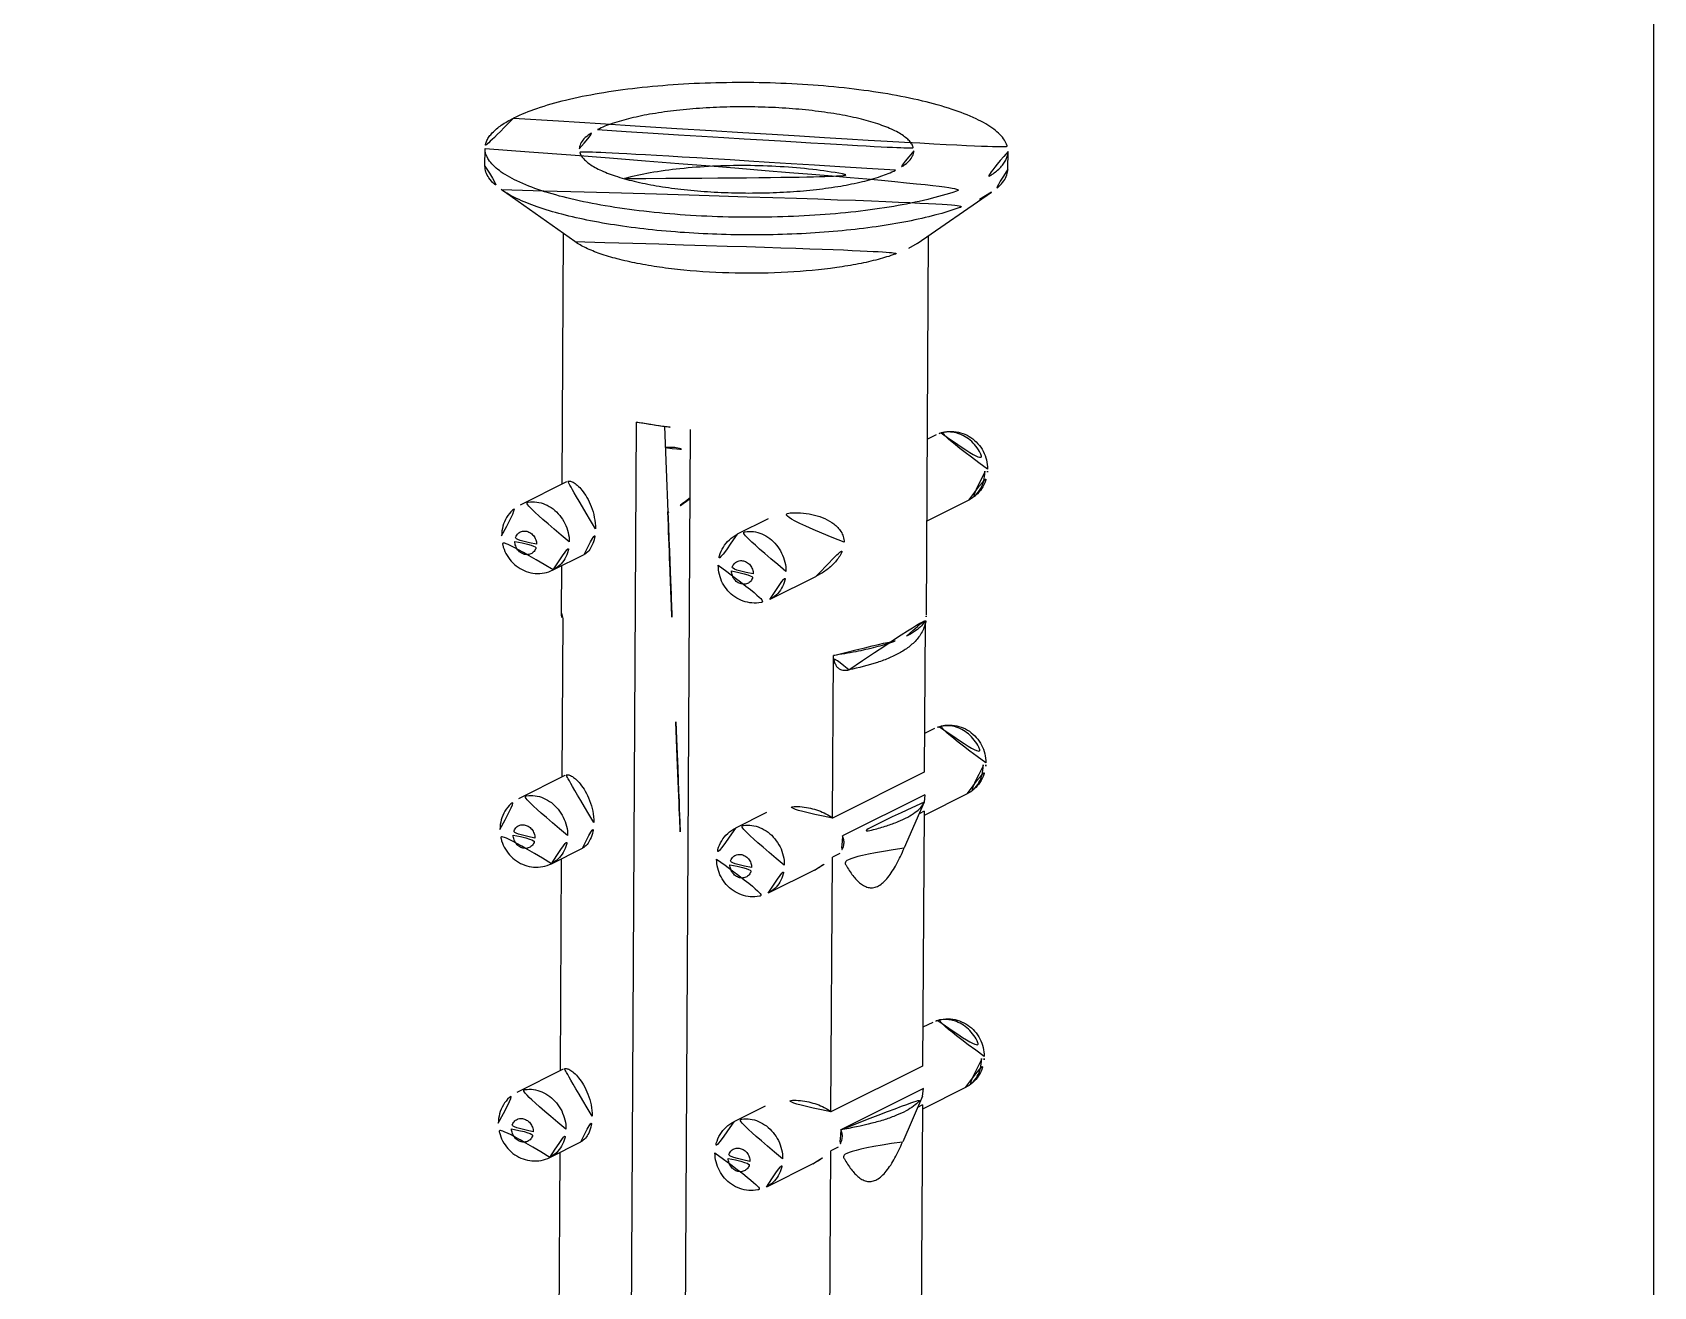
# Model space of a CAD drawing. Extents: x 16296675204 to 16296683393, y -37409618576 to -37409617244.
# Drawn here: x 16296678408.82 to 16296678435.48, y -37409618065.56 to -37409618044.93 of the extents above; entities that cross this region are included whole.
import ezdxf

# ---------------------------------------------------------------- set-up
doc = ezdxf.new("R2010")
doc.units = 0
doc.header["$LTSCALE"] = 10
doc.header["$MEASUREMENT"] = 0
doc.layers.get('0').update_dxf_attribs({"linetype": 'CONTINUOUS'})
doc.layers.add('02___PRT_ALL_AXES', color=7, linetype='CONTINUOUS')

msp = doc.modelspace()

# ---------------------------------------------------------------- linework, layer by layer
at = {"color": 7, "linetype": 'Continuous'}
for p, q in [((16296678418.585461, -37409618080.620667), (16296678418.75, -37409618051.343536)), ((16296678419.2146, -37409618051.418159), (16296678419.267639, -37409618052.82254)), ((16296678419.47629, -37409618080.742371), (16296678419.640829, -37409618051.465233)), ((16296678417.51811, -37409618054.484154), (16296678417.537609, -37409618054.573349)), ((16296678423.518009, -37409618054.5186), (16296678423.518009, -37409618054.517868)), ((16296678423.495319, -37409618057.4739), (16296678422.139469, -37409618058.151627)), ((16296678423.495319, -37409618057.4739), (16296678423.480591, -37409618057.597527)), ((16296678423.48061, -37409618057.597359), (16296678423.15543, -37409618058.348732)), ((16296678423.47987, -37409618057.744492), (16296678423.399561, -37409618057.784637)), ((16296678422.093531, -37409618058.437469), (16296678421.97315, -37409618058.497643)), ((16296678423.46817, -37409618062.305107), (16296678422.11232, -37409618062.982841)), ((16296678423.45344, -37409618062.428726), (16296678423.46817, -37409618062.305107)), ((16296678423.453461, -37409618062.428574), (16296678423.128281, -37409618063.179947)), ((16296678423.452721, -37409618062.575699), (16296678423.37241, -37409618062.615837)), ((16296678422.06638, -37409618063.268677), (16296678421.945999, -37409618063.32885))]:
    msp.add_line(p, q, dxfattribs=at)
msp.add_lwpolyline([(16296678435.47621, -37409618087.429237), (16296678382.15984, -37409618087.429237), (16296678382.15984, -37409618005.089531), (16296678435.47621, -37409618005.089531)], close=True)
for centre, radius, start, end in [((16296678423.877359, -37409618051.955017), 0.447859, 105.0907784, 116.5407124), ((16296678423.847481, -37409618052.160637), 0.632541, 359.6900716, 3.3253834), ((16296678423.91921, -37409618052.114212), 0.604471, 354.7316924, 359.6765207), ((16296678423.31657, -37409618054.516663), 0.201441, 350.7530369, 359.4483311), ((16296680395.685921, -37409617979.998787), 1977.757652, 182.210250721, 182.346745411), ((16296678423.85021, -37409618056.786232), 0.447859, 105.0907784, 116.5407124), ((16296678423.82033, -37409618056.991837), 0.632541, 359.6900716, 3.3253834), ((16296678423.892059, -37409618056.945427), 0.604471, 354.7316924, 359.6765207), ((16296678423.823059, -37409618061.617447), 0.447859, 105.0907784, 116.5407124), ((16296678423.793171, -37409618061.823059), 0.632541, 359.6900716, 3.3253834), ((16296678423.864901, -37409618061.776627), 0.604471, 354.7316924, 359.6765207)]:
    msp.add_arc(centre, radius, start, end, dxfattribs=at)
for points, knots in [([(16296678418.11116, -37409618046.533043), (16296678418.189051, -37409618046.49411), (16296678418.368521, -37409618046.423393), (16296678418.670561, -37409618046.338928), (16296678419.024521, -37409618046.268288), (16296678419.420719, -37409618046.213577), (16296678419.848431, -37409618046.176453), (16296678420.295851, -37409618046.157997), (16296678420.750601, -37409618046.158783), (16296678421.2001, -37409618046.178772), (16296678421.631941, -37409618046.217377), (16296678422.03418, -37409618046.273499), (16296678422.39587, -37409618046.345413), (16296678422.70714, -37409618046.431053), (16296678422.929211, -37409618046.515747), (16296678423.073259, -37409618046.590828), (16296678423.1579, -37409618046.645866), (16296678423.22489, -37409618046.702606), (16296678423.273849, -37409618046.761032), (16296678423.30414, -37409618046.821274), (16296678423.31101, -37409618046.863251), (16296678423.3109, -37409618046.883202)], [0, 0, 0, 0, 0.047875552, 0.105682441, 0.172286466, 0.246166262, 0.32549361, 0.408250515, 0.492298473, 0.575455552, 0.655569983, 0.730594545, 0.798663888, 0.858182694, 0.907945264, 0.92896365, 0.947396828, 0.963346738, 0.977068785, 0.989033275, 1, 1, 1, 1]), ([(16296678417.81102, -37409618046.852203), (16296678417.81118, -37409618046.823807), (16296678417.827061, -37409618046.761887), (16296678417.889771, -37409618046.678688), (16296678417.98703, -37409618046.600327), (16296678418.06646, -37409618046.555382), (16296678418.11116, -37409618046.533043)], [0, 0, 0, 0, 0.186145526, 0.403764732, 0.672393075, 1, 1, 1, 1]), ([(16296678423.01075, -37409618047.202362), (16296678422.932871, -37409618047.241287), (16296678422.753401, -37409618047.311996), (16296678422.451361, -37409618047.396469), (16296678422.097401, -37409618047.46711), (16296678421.7012, -37409618047.52182), (16296678421.273479, -37409618047.558952), (16296678420.826071, -37409618047.5774), (16296678420.371321, -37409618047.576622), (16296678419.92181, -37409618047.556633), (16296678419.489981, -37409618047.518013), (16296678419.08774, -37409618047.461899), (16296678418.72604, -37409618047.389977), (16296678418.41478, -37409618047.304337), (16296678418.192711, -37409618047.219643), (16296678418.048651, -37409618047.144569), (16296678417.96401, -37409618047.089531), (16296678417.89703, -37409618047.032784), (16296678417.84807, -37409618046.974373), (16296678417.81778, -37409618046.914131), (16296678417.8109, -37409618046.872147), (16296678417.81102, -37409618046.852203)], [0, 0, 0, 0, 0.047875552, 0.105682441, 0.172286466, 0.246166262, 0.32549361, 0.408250515, 0.492298473, 0.575455552, 0.655569983, 0.730594545, 0.798663888, 0.858182694, 0.907945264, 0.92896365, 0.947396828, 0.963346738, 0.977068785, 0.989033275, 1, 1, 1, 1]), ([(16296678418.553261, -37409618047.337891), (16296678418.69281, -37409618047.300438), (16296678418.995729, -37409618047.236633), (16296678419.47933, -37409618047.171227), (16296678420.007219, -37409618047.132042), (16296678420.557659, -37409618047.120796), (16296678421.108021, -37409618047.138031), (16296678421.63567, -37409618047.182983), (16296678422.118879, -37409618047.253639), (16296678422.421379, -37409618047.32074), (16296678422.56068, -37409618047.359711)], [0, 0, 0, 0, 0.10723184, 0.229384911, 0.361946773, 0.499860382, 0.637792109, 0.770408355, 0.892646223, 1, 1, 1, 1]), ([(16296678423.3109, -37409618046.883202), (16296678423.31074, -37409618046.911591), (16296678423.294849, -37409618046.973503), (16296678423.232149, -37409618047.056709), (16296678423.13489, -37409618047.135063), (16296678423.05545, -37409618047.180023), (16296678423.01075, -37409618047.202362)], [0, 0, 0, 0, 0.186145526, 0.403764732, 0.672393075, 1, 1, 1, 1]), ([(16296678418.75, -37409618051.343536), (16296678418.891331, -37409618051.37133), (16296678419.18746, -37409618051.419388), (16296678419.48564, -37409618051.451874), (16296678419.640829, -37409618051.465233)], [0, 0, 0, 0, 0.480442195, 1, 1, 1, 1]), ([(16296678424.52367, -37409618052.11763), (16296678424.523951, -37409618052.067017), (16296678424.51177, -37409618051.965179), (16296678424.457399, -37409618051.821648), (16296678424.37031, -37409618051.695183), (16296678424.255529, -37409618051.593643), (16296678424.119499, -37409618051.523888), (16296678423.97044, -37409618051.491379), (16296678423.818411, -37409618051.499367), (16296678423.72205, -37409618051.53196), (16296678423.67724, -37409618051.554352)], [0, 0, 0, 0, 0.125412163, 0.251172451, 0.376846193, 0.502210914, 0.627115299, 0.751613101, 0.875868664, 1, 1, 1, 1]), ([(16296678423.760759, -37409618051.522614), (16296678423.79991, -37409618051.512047), (16296678423.882561, -37409618051.501373), (16296678424.00807, -37409618051.517693), (16296678424.129801, -37409618051.564827), (16296678424.279461, -37409618051.665703), (16296678424.423731, -37409618051.850273), (16296678424.47366, -37409618052.032494), (16296678424.478951, -37409618052.12394)], [0, 0, 0, 0, 0.114836293, 0.232872755, 0.355002748, 0.481207114, 0.740522847, 1, 1, 1, 1]), ([(16296678424.480009, -37409618052.164047), (16296678424.479731, -37409618052.213257), (16296678424.46777, -37409618052.310272), (16296678424.4144, -37409618052.443977), (16296678424.329, -37409618052.55455), (16296678424.253799, -37409618052.607697), (16296678424.21377, -37409618052.627724)], [0, 0, 0, 0, 0.26305497, 0.516337838, 0.760764768, 1, 1, 1, 1]), ([(16296678424.213779, -37409618052.627731), (16296678424.2565, -37409618052.606369), (16296678424.33675, -37409618052.552116), (16296678424.431841, -37409618052.442627), (16296678424.49637, -37409618052.3125), (16296678424.51671, -37409618052.217583), (16296678424.52112, -37409618052.169724)], [0, 0, 0, 0, 0.24938222, 0.499005027, 0.74905058, 1, 1, 1, 1]), ([(16296678416.533079, -37409618053.212677), (16296678416.533381, -37409618053.160271), (16296678416.5476, -37409618053.055183), (16296678416.609859, -37409618052.909286), (16296678416.70945, -37409618052.78614), (16296678416.796419, -37409618052.725853), (16296678416.842979, -37409618052.702583)], [0, 0, 0, 0, 0.250995241, 0.50113091, 0.750689667, 1, 1, 1, 1]), ([(16296678417.64575, -37409618053.312279), (16296678417.64603, -37409618053.260902), (16296678417.633829, -37409618053.156807), (16296678417.580521, -37409618053.008888), (16296678417.495501, -37409618052.876427), (16296678417.38439, -37409618052.768333), (16296678417.254339, -37409618052.69191), (16296678417.11377, -37409618052.652679), (16296678416.972309, -37409618052.653908), (16296678416.88349, -37409618052.682327), (16296678416.842979, -37409618052.702583)], [0, 0, 0, 0, 0.129451959, 0.261224906, 0.393027892, 0.522644409, 0.648310085, 0.769235401, 0.885888901, 1, 1, 1, 1]), ([(16296678419.267639, -37409618052.82254), (16296678419.278549, -37409618053.110481), (16296678419.322269, -37409618054.262032), (16296678419.36636, -37409618055.413567), (16296678419.39978, -37409618056.277161)], [0, 0, 0, 0, 0.250045396, 1, 1, 1, 1]), ([(16296678417.107691, -37409618053.354431), (16296678417.10784, -37409618053.328789), (16296678417.098551, -37409618053.276733), (16296678417.06012, -37409618053.208412), (16296678417.00227, -37409618053.15757), (16296678416.93265, -37409618053.132042), (16296678416.861179, -37409618053.136978), (16296678416.8001, -37409618053.172943), (16296678416.760229, -37409618053.233101), (16296678416.751499, -37409618053.281281), (16296678416.75136, -37409618053.305763)], [0, 0, 0, 0, 0.13222119, 0.266287333, 0.39709956, 0.521213518, 0.638907507, 0.754510424, 0.873783701, 1, 1, 1, 1]), ([(16296678420.406321, -37409618053.189346), (16296678420.35976, -37409618053.212624), (16296678420.272791, -37409618053.272919), (16296678420.17321, -37409618053.396057), (16296678420.110941, -37409618053.541962), (16296678420.09672, -37409618053.647049), (16296678420.09642, -37409618053.699463)], [0, 0, 0, 0, 0.249297278, 0.498857891, 0.749003889, 1, 1, 1, 1]), ([(16296678421.209089, -37409618053.799057), (16296678421.20937, -37409618053.747681), (16296678421.19717, -37409618053.643593), (16296678421.14386, -37409618053.495667), (16296678421.05884, -37409618053.363213), (16296678420.947729, -37409618053.255112), (16296678420.81768, -37409618053.178688), (16296678420.677111, -37409618053.139458), (16296678420.53565, -37409618053.140694), (16296678420.446831, -37409618053.169113), (16296678420.406321, -37409618053.189362)], [0, 0, 0, 0, 0.129451958, 0.261224906, 0.393027891, 0.522644409, 0.648310085, 0.769235401, 0.885888901, 1, 1, 1, 1]), ([(16296678417.379511, -37409618053.775948), (16296678417.334709, -37409618053.798347), (16296678417.23834, -37409618053.83094), (16296678417.0863, -37409618053.838928), (16296678416.937229, -37409618053.806396), (16296678416.80118, -37409618053.736641), (16296678416.686411, -37409618053.635078), (16296678416.599331, -37409618053.508614), (16296678416.544979, -37409618053.365097), (16296678416.532801, -37409618053.263283), (16296678416.533079, -37409618053.212677)], [0, 0, 0, 0, 0.124126653, 0.248392657, 0.372910641, 0.497833568, 0.623206885, 0.748876612, 0.874606125, 1, 1, 1, 1]), ([(16296678416.75136, -37409618053.305763), (16296678416.751209, -37409618053.331398), (16296678416.760509, -37409618053.383453), (16296678416.798929, -37409618053.451767), (16296678416.856779, -37409618053.502617), (16296678416.926399, -37409618053.528137), (16296678416.997881, -37409618053.523209), (16296678417.05896, -37409618053.487251), (16296678417.09882, -37409618053.427094), (16296678417.107559, -37409618053.378906), (16296678417.107691, -37409618053.354431)], [0, 0, 0, 0, 0.13221819, 0.266285748, 0.397098632, 0.521213565, 0.638908393, 0.75451196, 0.873786294, 1, 1, 1, 1]), ([(16296678417.379511, -37409618053.77594), (16296678417.419531, -37409618053.755928), (16296678417.49473, -37409618053.702766), (16296678417.580139, -37409618053.592201), (16296678417.633499, -37409618053.458488), (16296678417.64547, -37409618053.361488), (16296678417.64575, -37409618053.312279)], [0, 0, 0, 0, 0.239235232, 0.483662162, 0.73694503, 1, 1, 1, 1]), ([(16296678420.09642, -37409618053.699463), (16296678420.09614, -37409618053.750061), (16296678420.10833, -37409618053.851913), (16296678420.162689, -37409618053.995438), (16296678420.24979, -37409618054.121902), (16296678420.364559, -37409618054.22345), (16296678420.500589, -37409618054.293198), (16296678420.649651, -37409618054.325706), (16296678420.80168, -37409618054.317719), (16296678420.898041, -37409618054.285133), (16296678420.94285, -37409618054.262733)], [0, 0, 0, 0, 0.125412162, 0.251172451, 0.376846193, 0.502210914, 0.627115299, 0.751613101, 0.875868664, 1, 1, 1, 1]), ([(16296678420.314699, -37409618053.792526), (16296678420.31455, -37409618053.818176), (16296678420.323839, -37409618053.870232), (16296678420.36227, -37409618053.938553), (16296678420.42012, -37409618053.989403), (16296678420.48974, -37409618054.014923), (16296678420.561211, -37409618054.009987), (16296678420.622299, -37409618053.97403), (16296678420.662161, -37409618053.913857), (16296678420.670891, -37409618053.865692), (16296678420.67103, -37409618053.841209)], [0, 0, 0, 0, 0.132218383, 0.26628557, 0.397098539, 0.521213399, 0.638908307, 0.754511804, 0.873786469, 1, 1, 1, 1]), ([(16296678420.67103, -37409618053.841209), (16296678420.671181, -37409618053.815567), (16296678420.66189, -37409618053.763512), (16296678420.623461, -37409618053.69519), (16296678420.565611, -37409618053.644348), (16296678420.495991, -37409618053.61882), (16296678420.42452, -37409618053.623756), (16296678420.36344, -37409618053.659714), (16296678420.32357, -37409618053.719879), (16296678420.31484, -37409618053.768051), (16296678420.314699, -37409618053.792526)], [0, 0, 0, 0, 0.132221257, 0.26628734, 0.397099522, 0.521213448, 0.638907473, 0.75451043, 0.873783761, 1, 1, 1, 1]), ([(16296678420.94285, -37409618054.262718), (16296678420.98287, -37409618054.242706), (16296678421.058069, -37409618054.189537), (16296678421.143471, -37409618054.078979), (16296678421.19684, -37409618053.945267), (16296678421.208811, -37409618053.848259), (16296678421.209089, -37409618053.799057)], [0, 0, 0, 0, 0.239235232, 0.483662162, 0.73694503, 1, 1, 1, 1]), ([(16296678417.51811, -37409618054.484154), (16296678417.51804, -37409618054.496651), (16296678417.51936, -37409618054.546227), (16296678417.52722, -37409618054.595612), (16296678417.536461, -37409618054.631523)], [0, 0, 0, 0, 0.252143014, 1, 1, 1, 1]), ([(16296678422.2446, -37409618055.419861), (16296678422.40296, -37409618055.387337), (16296678422.62956, -37409618055.33075), (16296678422.90966, -37409618055.226547), (16296678423.089399, -37409618055.139397), (16296678423.222969, -37409618055.051193), (16296678423.31731, -37409618054.968391), (16296678423.38143, -37409618054.89711), (16296678423.437099, -37409618054.815819), (16296678423.481609, -37409618054.72467), (16296678423.51091, -37409618054.62426), (16296678423.517811, -37409618054.553749), (16296678423.518009, -37409618054.517868)], [0, 0, 0, 0, 0.288312346, 0.415172977, 0.532420101, 0.643891525, 0.699359369, 0.755882774, 0.814419349, 0.874526973, 0.936014721, 1, 1, 1, 1]), ([(16296678423.190559, -37409618054.866096), (16296678423.235531, -37409618054.84362), (16296678423.3162, -37409618054.798393), (16296678423.41712, -37409618054.720558), (16296678423.48632, -37409618054.638977), (16296678423.510691, -37409618054.577988), (16296678423.51539, -37409618054.549026)], [0, 0, 0, 0, 0.321918083, 0.590635956, 0.812163078, 1, 1, 1, 1]), ([(16296678421.991779, -37409618055.181824), (16296678422.11409, -37409618055.164703), (16296678422.346069, -37409618055.12674), (16296678422.670811, -37409618055.054367), (16296678422.95002, -37409618054.970787), (16296678423.11701, -37409618054.902863), (16296678423.190559, -37409618054.866096)], [0, 0, 0, 0, 0.297801306, 0.56655152, 0.801708571, 1, 1, 1, 1]), ([(16296678422.24457, -37409618055.419884), (16296678422.21801, -37409618055.425346), (16296678422.176979, -37409618055.429512), (16296678422.12322, -37409618055.419853), (16296678422.084101, -37409618055.402573), (16296678422.047649, -37409618055.372009), (16296678422.016781, -37409618055.32489), (16296678421.99579, -37409618055.25956), (16296678421.991631, -37409618055.209343), (16296678421.991779, -37409618055.181824)], [0, 0, 0, 0, 0.1974708, 0.29464256, 0.394971035, 0.505331411, 0.636214856, 0.799643005, 1, 1, 1, 1]), ([(16296678424.496519, -37409618056.948837), (16296678424.496799, -37409618056.898232), (16296678424.484619, -37409618056.796387), (16296678424.43025, -37409618056.652847), (16296678424.343149, -37409618056.52639), (16296678424.22838, -37409618056.424843), (16296678424.09235, -37409618056.355087), (16296678423.943291, -37409618056.322594), (16296678423.79126, -37409618056.330566), (16296678423.694889, -37409618056.363167), (16296678423.650089, -37409618056.385567)], [0, 0, 0, 0, 0.125412163, 0.251172451, 0.376846193, 0.502210914, 0.627115299, 0.751613101, 0.875868664, 1, 1, 1, 1]), ([(16296678423.73361, -37409618056.353821), (16296678423.772751, -37409618056.343269), (16296678423.85541, -37409618056.332581), (16296678423.980921, -37409618056.3489), (16296678424.10265, -37409618056.396049), (16296678424.25231, -37409618056.49691), (16296678424.39658, -37409618056.68148), (16296678424.446501, -37409618056.863701), (16296678424.451799, -37409618056.955147)], [0, 0, 0, 0, 0.114836293, 0.232872755, 0.355002748, 0.481207114, 0.740522847, 1, 1, 1, 1]), ([(16296678424.186621, -37409618057.458939), (16296678424.229349, -37409618057.437576), (16296678424.309601, -37409618057.383331), (16296678424.40469, -37409618057.273849), (16296678424.469219, -37409618057.143707), (16296678424.489559, -37409618057.04879), (16296678424.493971, -37409618057.000923)], [0, 0, 0, 0, 0.24938222, 0.499005027, 0.74905058, 1, 1, 1, 1]), ([(16296678424.45286, -37409618056.99527), (16296678424.452579, -37409618057.044472), (16296678424.440611, -37409618057.141479), (16296678424.387251, -37409618057.275192), (16296678424.30184, -37409618057.385757), (16296678424.22665, -37409618057.438919), (16296678424.186621, -37409618057.458931)], [0, 0, 0, 0, 0.26305497, 0.516337838, 0.760764768, 1, 1, 1, 1]), ([(16296678417.618589, -37409618058.143494), (16296678417.618879, -37409618058.092117), (16296678417.60668, -37409618057.988022), (16296678417.55337, -37409618057.840103), (16296678417.468349, -37409618057.707642), (16296678417.357241, -37409618057.599548), (16296678417.22719, -37409618057.523117), (16296678417.08662, -37409618057.483887), (16296678416.94516, -37409618057.485123), (16296678416.856331, -37409618057.513542), (16296678416.81583, -37409618057.533791)], [0, 0, 0, 0, 0.129451959, 0.261224906, 0.393027892, 0.522644409, 0.648310085, 0.769235401, 0.885888901, 1, 1, 1, 1]), ([(16296678416.50593, -37409618058.043877), (16296678416.506229, -37409618057.991493), (16296678416.520451, -37409618057.886391), (16296678416.58271, -37409618057.740494), (16296678416.682301, -37409618057.617363), (16296678416.76927, -37409618057.55706), (16296678416.81583, -37409618057.533783)], [0, 0, 0, 0, 0.250995241, 0.50113091, 0.750689667, 1, 1, 1, 1]), ([(16296678423.48052, -37409618057.597519), (16296678423.467291, -37409618057.628067), (16296678423.424471, -37409618057.689873), (16296678423.33111, -37409618057.770576), (16296678423.20488, -37409618057.847633), (16296678423.046801, -37409618057.920433), (16296678422.85836, -37409618057.988319), (16296678422.55492, -37409618058.075241), (16296678422.310551, -37409618058.123772), (16296678422.139469, -37409618058.151627)], [0, 0, 0, 0, 0.067093248, 0.148631885, 0.247367668, 0.364164632, 0.498855896, 0.650665362, 1, 1, 1, 1]), ([(16296678417.08054, -37409618058.185654), (16296678417.08069, -37409618058.160004), (16296678417.0714, -37409618058.107941), (16296678417.03297, -37409618058.039627), (16296678416.975121, -37409618057.988777), (16296678416.9055, -37409618057.963249), (16296678416.83403, -37409618057.968193), (16296678416.772949, -37409618058.00415), (16296678416.73308, -37409618058.064308), (16296678416.72435, -37409618058.112488), (16296678416.724211, -37409618058.136963)], [0, 0, 0, 0, 0.13222119, 0.266287333, 0.39709956, 0.521213518, 0.638907507, 0.754510424, 0.873783701, 1, 1, 1, 1]), ([(16296678420.379169, -37409618058.020561), (16296678420.332609, -37409618058.043831), (16296678420.24564, -37409618058.104134), (16296678420.146049, -37409618058.227272), (16296678420.08379, -37409618058.373169), (16296678420.069571, -37409618058.478256), (16296678420.069269, -37409618058.530663)], [0, 0, 0, 0, 0.249297278, 0.498857891, 0.749003889, 1, 1, 1, 1]), ([(16296678421.181931, -37409618058.630257), (16296678421.18222, -37409618058.578903), (16296678421.170019, -37409618058.4748), (16296678421.116699, -37409618058.326874), (16296678421.031691, -37409618058.19442), (16296678420.92058, -37409618058.086327), (16296678420.790529, -37409618058.009903), (16296678420.64996, -37409618057.970673), (16296678420.508499, -37409618057.971893), (16296678420.41967, -37409618058.00032), (16296678420.379169, -37409618058.020569)], [0, 0, 0, 0, 0.129451958, 0.261224906, 0.393027891, 0.522644409, 0.648310085, 0.769235401, 0.885888901, 1, 1, 1, 1]), ([(16296678417.35236, -37409618058.607147), (16296678417.30756, -37409618058.629547), (16296678417.211189, -37409618058.662148), (16296678417.059151, -37409618058.670143), (16296678416.91007, -37409618058.637619), (16296678416.774031, -37409618058.567848), (16296678416.65925, -37409618058.466293), (16296678416.57218, -37409618058.339821), (16296678416.51783, -37409618058.196312), (16296678416.50565, -37409618058.094482), (16296678416.50593, -37409618058.043877)], [0, 0, 0, 0, 0.124126653, 0.248392657, 0.372910641, 0.497833568, 0.623206885, 0.748876612, 0.874606125, 1, 1, 1, 1]), ([(16296678416.724211, -37409618058.136963), (16296678416.72406, -37409618058.162613), (16296678416.733351, -37409618058.214668), (16296678416.77178, -37409618058.282982), (16296678416.82963, -37409618058.333817), (16296678416.89925, -37409618058.35936), (16296678416.97072, -37409618058.354424), (16296678417.031811, -37409618058.318459), (16296678417.071671, -37409618058.258301), (16296678417.0804, -37409618058.210121), (16296678417.08054, -37409618058.185654)], [0, 0, 0, 0, 0.132221131, 0.266287173, 0.397099323, 0.521213199, 0.638907094, 0.754510036, 0.873782984, 1, 1, 1, 1]), ([(16296678417.35236, -37409618058.607147), (16296678417.39238, -37409618058.587143), (16296678417.467581, -37409618058.533974), (16296678417.55298, -37409618058.423424), (16296678417.60635, -37409618058.289703), (16296678417.61832, -37409618058.192703), (16296678417.618589, -37409618058.143494)], [0, 0, 0, 0, 0.239235232, 0.483662162, 0.73694503, 1, 1, 1, 1]), ([(16296678422.139469, -37409618058.151627), (16296678422.14867, -37409618058.17112), (16296678422.16341, -37409618058.21418), (16296678422.166189, -37409618058.287048), (16296678422.14296, -37409618058.365273), (16296678422.11207, -37409618058.413773), (16296678422.093531, -37409618058.437469)], [0, 0, 0, 0, 0.211627653, 0.441487896, 0.704516923, 1, 1, 1, 1]), ([(16296678420.069269, -37409618058.530663), (16296678420.068991, -37409618058.581268), (16296678420.081169, -37409618058.683113), (16296678420.13554, -37409618058.826637), (16296678420.22263, -37409618058.95311), (16296678420.33741, -37409618059.054657), (16296678420.47344, -37409618059.124397), (16296678420.622499, -37409618059.156914), (16296678420.77453, -37409618059.148933), (16296678420.87089, -37409618059.116333), (16296678420.915701, -37409618059.093933)], [0, 0, 0, 0, 0.125412163, 0.251172451, 0.376846193, 0.502210914, 0.627115299, 0.751613101, 0.875868664, 1, 1, 1, 1]), ([(16296678420.643881, -37409618058.672417), (16296678420.64403, -37409618058.646782), (16296678420.634741, -37409618058.594719), (16296678420.59631, -37409618058.526413), (16296678420.53846, -37409618058.475563), (16296678420.46884, -37409618058.450027), (16296678420.397369, -37409618058.454964), (16296678420.336281, -37409618058.490929), (16296678420.296419, -37409618058.551086), (16296678420.287689, -37409618058.599274), (16296678420.28755, -37409618058.623741)], [0, 0, 0, 0, 0.132221257, 0.26628734, 0.397099522, 0.521213448, 0.638907473, 0.75451043, 0.873783761, 1, 1, 1, 1]), ([(16296678423.15329, -37409618058.353699), (16296678423.114771, -37409618058.442772), (16296678423.05439, -37409618058.571602), (16296678422.96171, -37409618058.730057), (16296678422.89043, -37409618058.831062), (16296678422.81572, -37409618058.913109), (16296678422.73774, -37409618058.971916), (16296678422.656969, -37409618059.00351), (16296678422.576639, -37409618059.004753), (16296678422.501631, -37409618058.979477), (16296678422.432631, -37409618058.934387), (16296678422.36824, -37409618058.874298), (16296678422.285219, -37409618058.775543), (16296678422.19125, -37409618058.629463), (16296678422.125681, -37409618058.503677), (16296678422.093531, -37409618058.437469)], [0, 0, 0, 0, 0.173087809, 0.253248541, 0.327149648, 0.39319113, 0.450410232, 0.499910326, 0.545212741, 0.590633428, 0.638989322, 0.691185098, 0.747191114, 0.868708797, 1, 1, 1, 1]), ([(16296678420.28755, -37409618058.623741), (16296678420.287399, -37409618058.649384), (16296678420.29669, -37409618058.701447), (16296678420.335119, -37409618058.76976), (16296678420.392969, -37409618058.820602), (16296678420.462589, -37409618058.846138), (16296678420.53406, -37409618058.841202), (16296678420.59514, -37409618058.805237), (16296678420.63501, -37409618058.745079), (16296678420.64374, -37409618058.696899), (16296678420.643881, -37409618058.672417)], [0, 0, 0, 0, 0.13222205, 0.266287787, 0.397099981, 0.521213768, 0.638907688, 0.75451057, 0.873783815, 1, 1, 1, 1]), ([(16296678420.915701, -37409618059.093933), (16296678420.955721, -37409618059.073914), (16296678421.03092, -37409618059.020752), (16296678421.11632, -37409618058.910187), (16296678421.169689, -37409618058.776466), (16296678421.18166, -37409618058.679466), (16296678421.181931, -37409618058.630257)], [0, 0, 0, 0, 0.239235232, 0.483662162, 0.73694503, 1, 1, 1, 1]), ([(16296678424.46937, -37409618061.780052), (16296678424.46965, -37409618061.729439), (16296678424.45746, -37409618061.627602), (16296678424.403099, -37409618061.484062), (16296678424.316, -37409618061.357597), (16296678424.201229, -37409618061.256058), (16296678424.065201, -37409618061.186302), (16296678423.91614, -37409618061.153801), (16296678423.764111, -37409618061.161789), (16296678423.66774, -37409618061.194382), (16296678423.62294, -37409618061.216766)], [0, 0, 0, 0, 0.125412163, 0.251172451, 0.376846193, 0.502210914, 0.627115299, 0.751613101, 0.875868664, 1, 1, 1, 1]), ([(16296678423.706461, -37409618061.185028), (16296678423.7456, -37409618061.174477), (16296678423.82826, -37409618061.163788), (16296678423.95376, -37409618061.180107), (16296678424.0755, -37409618061.227257), (16296678424.225161, -37409618061.328117), (16296678424.369431, -37409618061.512703), (16296678424.41935, -37409618061.694908), (16296678424.42465, -37409618061.786362)], [0, 0, 0, 0, 0.114836293, 0.232872755, 0.355002748, 0.481207114, 0.740522847, 1, 1, 1, 1]), ([(16296678424.15947, -37409618062.290154), (16296678424.2022, -37409618062.268791), (16296678424.28245, -37409618062.214546), (16296678424.377541, -37409618062.105057), (16296678424.44207, -37409618061.974922), (16296678424.46241, -37409618061.879997), (16296678424.46682, -37409618061.832138)], [0, 0, 0, 0, 0.24938222, 0.499005027, 0.74905058, 1, 1, 1, 1]), ([(16296678424.425699, -37409618061.826477), (16296678424.42543, -37409618061.875687), (16296678424.41346, -37409618061.972687), (16296678424.3601, -37409618062.106407), (16296678424.274691, -37409618062.216957), (16296678424.199499, -37409618062.270126), (16296678424.15947, -37409618062.290154)], [0, 0, 0, 0, 0.26305497, 0.516337838, 0.760764768, 1, 1, 1, 1]), ([(16296678417.59144, -37409618062.974701), (16296678417.59173, -37409618062.923317), (16296678417.579531, -37409618062.819229), (16296678417.526211, -37409618062.67131), (16296678417.4412, -37409618062.538849), (16296678417.33009, -37409618062.430763), (16296678417.200041, -37409618062.354332), (16296678417.059469, -37409618062.315102), (16296678416.918011, -37409618062.31633), (16296678416.82918, -37409618062.344749), (16296678416.788679, -37409618062.365013)], [0, 0, 0, 0, 0.129451959, 0.261224906, 0.393027892, 0.522644409, 0.648310085, 0.769235401, 0.885888901, 1, 1, 1, 1]), ([(16296678416.478781, -37409618062.875092), (16296678416.47908, -37409618062.822693), (16296678416.493299, -37409618062.717613), (16296678416.555559, -37409618062.571709), (16296678416.655149, -37409618062.448563), (16296678416.742121, -37409618062.388268), (16296678416.788679, -37409618062.364998)], [0, 0, 0, 0, 0.250995241, 0.50113091, 0.750689667, 1, 1, 1, 1]), ([(16296678422.11232, -37409618062.982841), (16296678422.2834, -37409618062.954987), (16296678422.527769, -37409618062.906448), (16296678422.831209, -37409618062.819527), (16296678423.01965, -37409618062.75164), (16296678423.177731, -37409618062.678841), (16296678423.303961, -37409618062.601784), (16296678423.39732, -37409618062.52108), (16296678423.44014, -37409618062.459282), (16296678423.453369, -37409618062.428726)], [0, 0, 0, 0, 0.349334638, 0.501144104, 0.635835368, 0.752632332, 0.851368115, 0.932906752, 1, 1, 1, 1]), ([(16296678417.053391, -37409618063.016853), (16296678417.053539, -37409618062.991211), (16296678417.044241, -37409618062.939163), (16296678417.005819, -37409618062.870827), (16296678416.947969, -37409618062.819992), (16296678416.878349, -37409618062.794456), (16296678416.806881, -37409618062.7994), (16296678416.74579, -37409618062.835358), (16296678416.705931, -37409618062.895523), (16296678416.697201, -37409618062.943703), (16296678416.69706, -37409618062.968178)], [0, 0, 0, 0, 0.13222119, 0.266287333, 0.39709956, 0.521213518, 0.638907507, 0.754510424, 0.873783701, 1, 1, 1, 1]), ([(16296678420.352011, -37409618062.851784), (16296678420.30546, -37409618062.875053), (16296678420.218491, -37409618062.935341), (16296678420.1189, -37409618063.058479), (16296678420.056641, -37409618063.204376), (16296678420.042419, -37409618063.309471), (16296678420.04212, -37409618063.36187)], [0, 0, 0, 0, 0.249297278, 0.498857891, 0.749003889, 1, 1, 1, 1]), ([(16296678421.154779, -37409618063.461479), (16296678421.155069, -37409618063.410103), (16296678421.14287, -37409618063.306007), (16296678421.08955, -37409618063.158089), (16296678421.004539, -37409618063.025627), (16296678420.893431, -37409618062.917526), (16296678420.763371, -37409618062.84111), (16296678420.62281, -37409618062.80188), (16296678420.48135, -37409618062.803108), (16296678420.392521, -37409618062.831528), (16296678420.35202, -37409618062.851784)], [0, 0, 0, 0, 0.129451958, 0.261224906, 0.393027891, 0.522644409, 0.648310085, 0.769235401, 0.885888901, 1, 1, 1, 1]), ([(16296678417.325211, -37409618063.43837), (16296678417.280411, -37409618063.460762), (16296678417.18404, -37409618063.493362), (16296678417.032, -37409618063.501343), (16296678416.882919, -37409618063.468826), (16296678416.74688, -37409618063.399063), (16296678416.632099, -37409618063.297501), (16296678416.545031, -37409618063.171043), (16296678416.490669, -37409618063.027519), (16296678416.4785, -37409618062.925697), (16296678416.478781, -37409618062.875092)], [0, 0, 0, 0, 0.124126653, 0.248392657, 0.372910641, 0.497833568, 0.623206885, 0.748876612, 0.874606125, 1, 1, 1, 1]), ([(16296678416.69706, -37409618062.968178), (16296678416.696911, -37409618062.99382), (16296678416.7062, -37409618063.045883), (16296678416.744631, -37409618063.114197), (16296678416.802481, -37409618063.165039), (16296678416.872101, -37409618063.190567), (16296678416.943569, -37409618063.185631), (16296678417.00465, -37409618063.149673), (16296678417.044519, -37409618063.089508), (16296678417.053249, -37409618063.041344), (16296678417.053391, -37409618063.016853)], [0, 0, 0, 0, 0.13222119, 0.266287333, 0.39709956, 0.521213518, 0.638907507, 0.754510424, 0.873783701, 1, 1, 1, 1]), ([(16296678417.325199, -37409618063.438362), (16296678417.365231, -37409618063.41835), (16296678417.44043, -37409618063.365189), (16296678417.525829, -37409618063.254623), (16296678417.579201, -37409618063.120911), (16296678417.591169, -37409618063.023903), (16296678417.59144, -37409618062.974701)], [0, 0, 0, 0, 0.239235232, 0.483662162, 0.73694503, 1, 1, 1, 1]), ([(16296678422.11232, -37409618062.982841), (16296678422.12151, -37409618063.002319), (16296678422.13625, -37409618063.045357), (16296678422.139059, -37409618063.11824), (16296678422.11582, -37409618063.196472), (16296678422.084921, -37409618063.244987), (16296678422.06638, -37409618063.268677)], [0, 0, 0, 0, 0.211465199, 0.441327156, 0.704593952, 1, 1, 1, 1]), ([(16296678420.04212, -37409618063.36187), (16296678420.04184, -37409618063.412483), (16296678420.05402, -37409618063.51432), (16296678420.108391, -37409618063.65786), (16296678420.19548, -37409618063.784317), (16296678420.310261, -37409618063.885857), (16296678420.446289, -37409618063.95562), (16296678420.595341, -37409618063.988121), (16296678420.747379, -37409618063.980133), (16296678420.84374, -37409618063.94754), (16296678420.88855, -37409618063.925148)], [0, 0, 0, 0, 0.125412162, 0.251172451, 0.376846193, 0.502210914, 0.627115299, 0.751613101, 0.875868664, 1, 1, 1, 1]), ([(16296678420.61673, -37409618063.503632), (16296678420.616871, -37409618063.477989), (16296678420.60758, -37409618063.425926), (16296678420.56916, -37409618063.357613), (16296678420.511299, -37409618063.30677), (16296678420.441681, -37409618063.281242), (16296678420.370211, -37409618063.286179), (16296678420.30913, -37409618063.322144), (16296678420.26927, -37409618063.382301), (16296678420.26053, -37409618063.430473), (16296678420.260401, -37409618063.454964)], [0, 0, 0, 0, 0.132221257, 0.26628734, 0.397099522, 0.521213448, 0.638907473, 0.75451043, 0.873783761, 1, 1, 1, 1]), ([(16296678423.126129, -37409618063.184914), (16296678423.08762, -37409618063.273987), (16296678423.027241, -37409618063.402817), (16296678422.934549, -37409618063.561272), (16296678422.863279, -37409618063.662277), (16296678422.78857, -37409618063.744324), (16296678422.71059, -37409618063.803131), (16296678422.62981, -37409618063.834717), (16296678422.54949, -37409618063.835953), (16296678422.47448, -37409618063.810677), (16296678422.405479, -37409618063.765602), (16296678422.341089, -37409618063.705513), (16296678422.25807, -37409618063.606758), (16296678422.164089, -37409618063.460663), (16296678422.09853, -37409618063.3349), (16296678422.06638, -37409618063.268677)], [0, 0, 0, 0, 0.173087809, 0.253248541, 0.327149648, 0.39319113, 0.450410232, 0.499910326, 0.545212741, 0.590633428, 0.638989322, 0.691185098, 0.747191114, 0.868708797, 1, 1, 1, 1]), ([(16296678420.260401, -37409618063.454964), (16296678420.26025, -37409618063.480598), (16296678420.269541, -37409618063.532654), (16296678420.30797, -37409618063.600983), (16296678420.36582, -37409618063.651817), (16296678420.43544, -37409618063.677353), (16296678420.50691, -37409618063.672409), (16296678420.567989, -37409618063.636452), (16296678420.607861, -37409618063.576286), (16296678420.61659, -37409618063.528107), (16296678420.61673, -37409618063.503632)], [0, 0, 0, 0, 0.132221257, 0.26628734, 0.397099522, 0.521213448, 0.638907473, 0.75451043, 0.873783761, 1, 1, 1, 1]), ([(16296678420.88854, -37409618063.92514), (16296678420.92857, -37409618063.905128), (16296678421.003771, -37409618063.851967), (16296678421.08917, -37409618063.741402), (16296678421.14254, -37409618063.607689), (16296678421.154499, -37409618063.510681), (16296678421.154779, -37409618063.461479)], [0, 0, 0, 0, 0.239235232, 0.483662162, 0.73694503, 1, 1, 1, 1])]:
    msp.add_open_spline(points, degree=3, knots=knots, dxfattribs=at)
at = {"layer": '02___PRT_ALL_AXES', "color": 7, "linetype": 'Continuous'}
for p, q in [((16296678416.259399, -37409618047.133408), (16296678416.26103, -37409618046.843536)), ((16296678424.859261, -37409618047.18174), (16296678424.860889, -37409618046.891861)), ((16296678417.73834, -37409618048.375793), (16296678416.523689, -37409618047.51873)), ((16296678423.366449, -37409618048.40741), (16296678424.590651, -37409618047.564056)), ((16296678424.590651, -37409618047.564056), (16296678424.389919, -37409618047.680847)), ((16296678417.53005, -37409618052.359138), (16296678417.553169, -37409618048.245117)), ((16296678423.366449, -37409618048.40741), (16296678423.2264, -37409618048.488899)), ((16296678423.518009, -37409618054.517868), (16296678423.55307, -37409618048.278847)), ((16296678423.67724, -37409618051.554352), (16296678423.534269, -37409618051.625816)), ((16296678416.842979, -37409618052.702583), (16296678417.605749, -37409618052.321297)), ((16296678424.213779, -37409618052.627731), (16296678423.526699, -37409618052.971169)), ((16296678419.26803, -37409618052.831947), (16296678419.288481, -37409618052.821732)), ((16296678420.918961, -37409618052.933098), (16296678420.406321, -37409618053.189346)), ((16296678417.379511, -37409618053.775948), (16296678417.892309, -37409618053.519623)), ((16296678417.51811, -37409618054.484154), (16296678417.52249, -37409618053.704483)), ((16296678421.705601, -37409618053.881462), (16296678420.94285, -37409618054.262733)), ((16296678417.537609, -37409618054.573349), (16296678417.522961, -37409618057.180321)), ((16296678423.49737, -37409618054.632004), (16296678423.48348, -37409618057.103554)), ((16296678421.976749, -37409618057.856697), (16296678421.991779, -37409618055.181824)), ((16296678423.650089, -37409618056.385567), (16296678423.487049, -37409618056.467056)), ((16296678416.81583, -37409618057.533783), (16296678417.578609, -37409618057.152496)), ((16296678423.48348, -37409618057.103554), (16296678421.976749, -37409618057.856697)), ((16296678424.186621, -37409618057.458939), (16296678423.47949, -37409618057.812401)), ((16296678420.891729, -37409618057.764351), (16296678420.379169, -37409618058.020561)), ((16296678423.47987, -37409618057.744492), (16296678423.45632, -37409618061.934769)), ((16296678417.35236, -37409618058.607147), (16296678417.865049, -37409618058.350883)), ((16296678417.5154, -37409618058.525673), (16296678417.49581, -37409618062.011528)), ((16296678421.9496, -37409618062.68792), (16296678421.97315, -37409618058.497643)), ((16296678421.678471, -37409618058.712646), (16296678420.915701, -37409618059.093933)), ((16296678423.62294, -37409618061.216766), (16296678423.4599, -37409618061.298271)), ((16296678416.788679, -37409618062.364998), (16296678417.55146, -37409618061.983711)), ((16296678423.45632, -37409618061.934769), (16296678421.9496, -37409618062.68792)), ((16296678424.15947, -37409618062.290154), (16296678423.452339, -37409618062.643623)), ((16296678423.452721, -37409618062.575699), (16296678423.429171, -37409618066.765984)), ((16296678420.86458, -37409618062.595573), (16296678420.352011, -37409618062.851784)), ((16296678417.325211, -37409618063.43837), (16296678417.8379, -37409618063.182098)), ((16296678417.488251, -37409618063.356873), (16296678417.468651, -37409618066.842743)), ((16296678421.922449, -37409618067.519127), (16296678421.945999, -37409618063.32885)), ((16296678421.65132, -37409618063.543869), (16296678420.88855, -37409618063.925148))]:
    msp.add_line(p, q, dxfattribs=at)
for points, knots in [([(16296678416.73037, -37409618046.344414), (16296678416.85215, -37409618046.283539), (16296678417.13278, -37409618046.172974), (16296678417.605061, -37409618046.040894), (16296678418.15852, -37409618045.930443), (16296678418.77804, -37409618045.844887), (16296678419.446831, -37409618045.786827), (16296678420.14642, -37409618045.757988), (16296678420.857479, -37409618045.759209), (16296678421.56035, -37409618045.790466), (16296678422.23558, -37409618045.850853), (16296678422.86454, -37409618045.938583), (16296678423.430099, -37409618046.051033), (16296678423.916809, -37409618046.184937), (16296678424.26404, -37409618046.317383), (16296678424.48929, -37409618046.434776), (16296678424.621639, -37409618046.520844), (16296678424.726379, -37409618046.609573), (16296678424.802931, -37409618046.700912), (16296678424.8503, -37409618046.795097), (16296678424.86105, -37409618046.860748), (16296678424.86087, -37409618046.891937)], [0, 0, 0, 0, 0.047875552, 0.105682441, 0.172286466, 0.246166262, 0.32549361, 0.408250515, 0.492298473, 0.575455552, 0.655569983, 0.730594545, 0.798663888, 0.858182694, 0.907945264, 0.92896365, 0.947396828, 0.963346738, 0.977068785, 0.989033275, 1, 1, 1, 1]), ([(16296678416.73037, -37409618046.344414), (16296678416.660469, -37409618046.379349), (16296678416.5364, -37409618046.449593), (16296678416.40317, -37409618046.55674), (16296678416.32859, -37409618046.646294), (16296678416.29018, -37409618046.71106), (16296678416.266649, -37409618046.776863), (16296678416.261181, -37409618046.82164), (16296678416.261049, -37409618046.84346)], [0, 0, 0, 0, 0.327021374, 0.595169581, 0.709531086, 0.81308833, 0.908677352, 1, 1, 1, 1]), ([(16296678416.261049, -37409618046.84346), (16296678416.26087, -37409618046.874649), (16296678416.27162, -37409618046.9403), (16296678416.318979, -37409618047.034477), (16296678416.39554, -37409618047.125832), (16296678416.50028, -37409618047.214561), (16296678416.632629, -37409618047.300621), (16296678416.85787, -37409618047.418007), (16296678417.205111, -37409618047.550453), (16296678417.69182, -37409618047.684357), (16296678418.25738, -37409618047.796806), (16296678418.886339, -37409618047.884552), (16296678419.561569, -37409618047.944931), (16296678420.264429, -37409618047.976189), (16296678420.9755, -37409618047.977409), (16296678421.675091, -37409618047.948563), (16296678422.34388, -37409618047.890511), (16296678422.9634, -37409618047.804962), (16296678423.516859, -37409618047.694511), (16296678423.98913, -37409618047.562431), (16296678424.26976, -37409618047.451859), (16296678424.39155, -37409618047.390984)], [0, 0, 0, 0, 0.010966725, 0.022931215, 0.036653262, 0.052603172, 0.07103635, 0.092054736, 0.141817306, 0.201336112, 0.269405455, 0.344430017, 0.424544448, 0.507701527, 0.591749485, 0.67450639, 0.753833738, 0.827713534, 0.894317559, 0.952124448, 1, 1, 1, 1]), ([(16296678424.86087, -37409618046.891937), (16296678424.860741, -37409618046.913757), (16296678424.855261, -37409618046.958542), (16296678424.83173, -37409618047.024338), (16296678424.79332, -37409618047.089104), (16296678424.71875, -37409618047.178658), (16296678424.58552, -37409618047.285797), (16296678424.461439, -37409618047.356049), (16296678424.39155, -37409618047.390984)], [0, 0, 0, 0, 0.091322648, 0.186911669, 0.290468914, 0.404830419, 0.672978626, 1, 1, 1, 1]), ([(16296678416.25942, -37409618047.133408), (16296678416.259239, -37409618047.166496), (16296678416.271509, -37409618047.236557), (16296678416.32501, -37409618047.336319), (16296678416.41098, -37409618047.432716), (16296678416.483179, -37409618047.490143), (16296678416.523701, -37409618047.518723)], [0, 0, 0, 0, 0.205031678, 0.430850317, 0.69280398, 1, 1, 1, 1]), ([(16296678424.85924, -37409618047.18174), (16296678424.85906, -37409618047.214828), (16296678424.846001, -37409618047.284721), (16296678424.79141, -37409618047.383873), (16296678424.704359, -37409618047.479317), (16296678424.631479, -37409618047.535912), (16296678424.59062, -37409618047.564056)], [0, 0, 0, 0, 0.204978501, 0.430720612, 0.692642825, 1, 1, 1, 1]), ([(16296678416.523701, -37409618047.518723), (16296678416.60428, -37409618047.575569), (16296678416.797541, -37409618047.682053), (16296678417.13397, -37409618047.815361), (16296678417.540911, -37409618047.93589), (16296678418.010201, -37409618048.040901), (16296678418.532459, -37409618048.128113), (16296678419.30122, -37409618048.219887), (16296678420.309509, -37409618048.276756), (16296678421.32711, -37409618048.260712), (16296678422.124331, -37409618048.20153), (16296678422.682131, -37409618048.136307), (16296678423.195721, -37409618048.051201), (16296678423.654659, -37409618047.94809), (16296678424.049471, -37409618047.829247), (16296678424.285761, -37409618047.732933), (16296678424.389919, -37409618047.680847)], [0, 0, 0, 0, 0.036764204, 0.081807141, 0.134746461, 0.194816824, 0.260995282, 0.332068642, 0.483379437, 0.637104275, 0.71113424, 0.781344975, 0.846409165, 0.905141493, 0.956584097, 1, 1, 1, 1]), ([(16296678417.73834, -37409618048.375793), (16296678417.79455, -37409618048.415451), (16296678417.929399, -37409618048.489723), (16296678418.16411, -37409618048.582741), (16296678418.448021, -37409618048.666832), (16296678418.775431, -37409618048.740082), (16296678419.139811, -37409618048.800926), (16296678419.67614, -37409618048.864967), (16296678420.379641, -37409618048.904671), (16296678421.22086, -37409618048.891243), (16296678421.898251, -37409618048.829231), (16296678422.39324, -37409618048.747292), (16296678422.71343, -37409618048.675339), (16296678422.98888, -37409618048.592407), (16296678423.15373, -37409618048.525223), (16296678423.2264, -37409618048.488899)], [0, 0, 0, 0, 0.036767516, 0.081810204, 0.134749936, 0.194824445, 0.26100481, 0.332079068, 0.483395652, 0.637125736, 0.781337576, 0.846404173, 0.905137307, 0.956585436, 1, 1, 1, 1]), ([(16296678419.22555, -37409618051.761223), (16296678419.29385, -37409618051.756897), (16296678419.43825, -37409618051.762627), (16296678419.577299, -37409618051.812569), (16296678419.640079, -37409618051.853394)], [0, 0, 0, 0, 0.477501713, 1, 1, 1, 1]), ([(16296678418.07583, -37409618053.097298), (16296678418.07618, -37409618053.035187), (16296678418.063551, -37409618052.911247), (16296678418.01338, -37409618052.737808), (16296678417.94249, -37409618052.588013), (16296678417.863331, -37409618052.470467), (16296678417.78614, -37409618052.387123), (16296678417.724091, -37409618052.34063), (16296678417.679741, -37409618052.320511), (16296678417.652, -37409618052.313606), (16296678417.626949, -37409618052.313469), (16296678417.61191, -37409618052.318153), (16296678417.60533, -37409618052.321503)], [0, 0, 0, 0, 0.18893117, 0.376116234, 0.546808373, 0.691114058, 0.805486661, 0.89118125, 0.924681345, 0.95303398, 0.977535423, 1, 1, 1, 1]), ([(16296678419.63653, -37409618052.590607), (16296678419.609501, -37409618052.616562), (16296678419.502489, -37409618052.706841), (16296678419.379919, -37409618052.776291), (16296678419.28842, -37409618052.821777)], [0, 0, 0, 0, 0.268314686, 1, 1, 1, 1]), ([(16296678422.164619, -37409618053.321426), (16296678422.164801, -37409618053.289719), (16296678422.155951, -37409618053.227547), (16296678422.117519, -37409618053.144363), (16296678422.062731, -37409618053.075348), (16296678421.97592, -37409618052.999046), (16296678421.847919, -37409618052.926399), (16296678421.677931, -37409618052.868073), (16296678421.49428, -37409618052.835587), (16296678421.23534, -37409618052.829147), (16296678421.03643, -37409618052.874443), (16296678420.917721, -37409618052.933731)], [0, 0, 0, 0, 0.064032378, 0.124563915, 0.182986521, 0.240724125, 0.357118649, 0.47736229, 0.602344146, 0.732014843, 1, 1, 1, 1]), ([(16296678417.89056, -37409618053.520477), (16296678417.948681, -37409618053.491493), (16296678418.019791, -37409618053.395248), (16296678418.06645, -37409618053.243263), (16296678418.075541, -37409618053.147812), (16296678418.07583, -37409618053.097298)], [0, 0, 0, 0, 0.406658984, 0.683746713, 1, 1, 1, 1]), ([(16296678421.70742, -37409618053.880547), (16296678421.76273, -37409618053.852783), (16296678421.869499, -37409618053.78804), (16296678421.987829, -37409618053.685066), (16296678422.068319, -37409618053.587723), (16296678422.135509, -37409618053.480179), (16296678422.164261, -37409618053.384727), (16296678422.164619, -37409618053.321426)], [0, 0, 0, 0, 0.246450856, 0.494856119, 0.620727925, 0.747907443, 1, 1, 1, 1]), ([(16296678418.048679, -37409618057.928513), (16296678418.049021, -37409618057.866417), (16296678418.036409, -37409618057.742493), (16296678417.98625, -37409618057.569077), (16296678417.915371, -37409618057.419281), (16296678417.836229, -37409618057.301743), (16296678417.75905, -37409618057.218384), (16296678417.696989, -37409618057.171883), (16296678417.652651, -37409618057.151741), (16296678417.624901, -37409618057.144836), (16296678417.59985, -37409618057.144669), (16296678417.58481, -37409618057.149353), (16296678417.57822, -37409618057.152687)], [0, 0, 0, 0, 0.188908674, 0.376073293, 0.54675457, 0.691061789, 0.805447283, 0.891159386, 0.924666629, 0.953027635, 0.977533432, 1, 1, 1, 1]), ([(16296678421.976749, -37409618057.856697), (16296678421.90798, -37409618057.802483), (16296678421.786039, -37409618057.741707), (16296678421.61253, -37409618057.692207), (16296678421.32712, -37409618057.645447), (16296678421.066771, -37409618057.676933), (16296678420.890579, -37409618057.764938)], [0, 0, 0, 0, 0.232176021, 0.353206422, 0.477864579, 1, 1, 1, 1]), ([(16296678417.863411, -37409618058.3517), (16296678417.92153, -37409618058.322701), (16296678417.99264, -37409618058.226463), (16296678418.039301, -37409618058.074478), (16296678418.048389, -37409618057.979019), (16296678418.048679, -37409618057.928513)], [0, 0, 0, 0, 0.406664804, 0.683745555, 1, 1, 1, 1]), ([(16296678421.680031, -37409618058.711884), (16296678421.70706, -37409618058.698311), (16296678421.81329, -37409618058.639687), (16296678421.910601, -37409618058.563873), (16296678421.97315, -37409618058.497643)], [0, 0, 0, 0, 0.249256891, 1, 1, 1, 1]), ([(16296678418.021521, -37409618062.75972), (16296678418.02187, -37409618062.697617), (16296678418.009251, -37409618062.5737), (16296678417.959101, -37409618062.400291), (16296678417.88822, -37409618062.250504), (16296678417.80908, -37409618062.13295), (16296678417.731899, -37409618062.049599), (16296678417.66984, -37409618062.00309), (16296678417.6255, -37409618061.982964), (16296678417.59775, -37409618061.976044), (16296678417.572701, -37409618061.975883), (16296678417.55765, -37409618061.98056), (16296678417.551069, -37409618061.983902)], [0, 0, 0, 0, 0.188908674, 0.376073293, 0.54675457, 0.691061789, 0.805447283, 0.891159386, 0.924666629, 0.953027635, 0.977533432, 1, 1, 1, 1]), ([(16296678421.9496, -37409618062.68792), (16296678421.880831, -37409618062.63369), (16296678421.758881, -37409618062.572929), (16296678421.585369, -37409618062.523407), (16296678421.299971, -37409618062.476662), (16296678421.039619, -37409618062.508133), (16296678420.86342, -37409618062.596153)], [0, 0, 0, 0, 0.232176021, 0.353206422, 0.477864579, 1, 1, 1, 1]), ([(16296678417.83625, -37409618063.182907), (16296678417.894381, -37409618063.153908), (16296678417.965481, -37409618063.057671), (16296678418.01214, -37409618062.905693), (16296678418.02124, -37409618062.810226), (16296678418.021521, -37409618062.75972)], [0, 0, 0, 0, 0.406664804, 0.683745555, 1, 1, 1, 1]), ([(16296678421.65288, -37409618063.543091), (16296678421.679911, -37409618063.529533), (16296678421.786131, -37409618063.470901), (16296678421.88345, -37409618063.395081), (16296678421.945999, -37409618063.32885)], [0, 0, 0, 0, 0.249256891, 1, 1, 1, 1])]:
    msp.add_open_spline(points, degree=3, knots=knots, dxfattribs=at)

doc.saveas('drawing.dxf')
